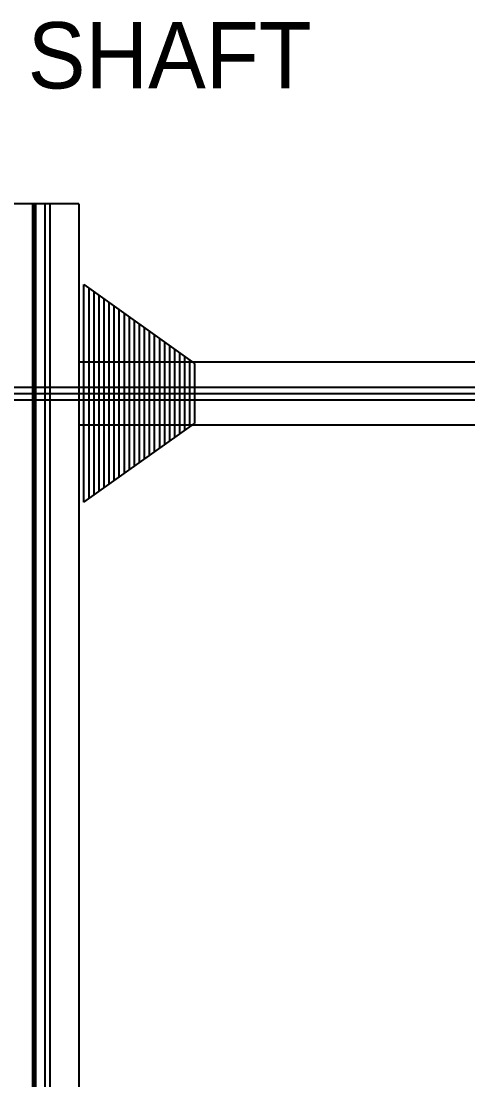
# Model space of a CAD drawing. Header units: millimetres. Extents: x 1448 to 104164, y -19509 to -89.
# Drawn here: x 51008 to 51716, y -4900 to -3224 of the extents above; entities that cross this region are included whole.
import ezdxf
from ezdxf.enums import TextEntityAlignment as Align

# ---------------------------------------------------------------- set-up
doc = ezdxf.new("R2010")
doc.units = ezdxf.units.MM
doc.header["$LTSCALE"] = 60
doc.header["$MEASUREMENT"] = 0
doc.linetypes.add('CEN', pattern=[62, 60, -1, 0, -1])
doc.layers.get('0').update_dxf_attribs({"linetype": 'CONTINUOUS'})
for name, color, linetype in [('(주)하나기공-TEXT', 3, 'CONTINUOUS'), ('cen', 14, 'CONTINUOUS'), ('도면층2', 3, 'CONTINUOUS')]:
    doc.layers.add(name, color=color, linetype=linetype)
doc.styles.add('0T-OUT', font='H2GTRE.TTF')

# ---------------------------------------------------------------- blocks, each defined once
blk = doc.blocks.new('ohd-drum-d1350-336')
at = {"layer": '도면층2'}
for p, q in [((-12257.3, 36604.8), (-12257.3, 36949.8)), ((-12257.3, 36949.8), (-12082.3, 36824.8)), ((-12249.3, 36610.5), (-12249.3, 36944.1)), ((-12241.3, 36616.2), (-12241.3, 36938.4)), ((-12233.3, 36621.9), (-12233.3, 36932.7)), ((-12225.3, 36627.7), (-12225.3, 36926.9)), ((-12225.3, 36627.7), (-12225.3, 36926.9)), ((-12217.3, 36633.4), (-12217.3, 36921.2)), ((-12209.3, 36639.1), (-12209.3, 36915.5)), ((-12201.3, 36644.8), (-12201.3, 36909.8)), ((-12193.3, 36650.5), (-12193.3, 36904.1)), ((-12185.3, 36656.2), (-12185.3, 36898.4)), ((-12177.3, 36661.9), (-12177.3, 36892.7)), ((-12169.3, 36667.7), (-12169.3, 36886.9)), ((-12161.3, 36673.4), (-12161.3, 36881.2)), ((-12153.3, 36679.1), (-12153.3, 36875.5)), ((-12145.3, 36684.8), (-12145.3, 36869.8)), ((-12137.3, 36690.5), (-12137.3, 36864.1)), ((-12129.3, 36696.2), (-12129.3, 36858.4)), ((-12121.3, 36701.9), (-12121.3, 36852.7)), ((-12113.3, 36707.7), (-12113.3, 36846.9)), ((-12105.3, 36713.4), (-12105.3, 36841.2)), ((-12097.3, 36719.1), (-12097.3, 36835.5)), ((-12089.3, 36724.8), (-12089.3, 36829.8)), ((-12082.3, 36824.8), (-12082.3, 36729.8)), ((-12257.3, 36604.8), (-12082.3, 36729.8))]:
    blk.add_line(p, q, dxfattribs=at)

msp = doc.modelspace()

# ---------------------------------------------------------------- linework, layer by layer
at = {"color": 3}
for p, q in [((51099.3, -3513.2), (50949.3, -3513.2)), ((51099.3, -3513.2), (51099.3, -6573.2)), ((51099.3, -3763.2), (60099.3, -3763.2)), ((50947.6, -3803.2), (55781, -3803.2)), ((50947.6, -3823.2), (55781, -3823.2)), ((51099.3, -3863.2), (60099.3, -3863.2))]:
    msp.add_line(p, q, dxfattribs=at)
at = {"color": 4}
for p, q in [((51025.8, -3513.2), (51025.8, -10613)), ((51052.1, -3513.2), (51025.8, -3513.2)), ((51027.8, -3513.2), (51027.8, -10613)), ((51030.7, -3513.2), (51030.7, -10613)), ((51045.4, -3513.2), (51045.4, -10613)), ((51053.1, -3513.2), (51053.1, -10613))]:
    msp.add_line(p, q, dxfattribs=at)
at = {"layer": 'cen', "linetype": 'CEN'}
msp.add_line((50869.3, -3813.2), (60474.3, -3813.2), dxfattribs=at)

# ---------------------------------------------------------------- block references
at = {"color": 0}
msp.add_blockref('ohd-drum-d1350-336', (63364.7, -40590.5, -8.3), dxfattribs=at)

# ---------------------------------------------------------------- texts
at = {"layer": '(주)하나기공-TEXT', "style": '0T-OUT'}
msp.add_text('SHAFT', height=105, dxfattribs=at).set_placement((51018.2, -3277.7, -83.9), align=Align.MIDDLE_LEFT)

doc.saveas('drawing.dxf')
